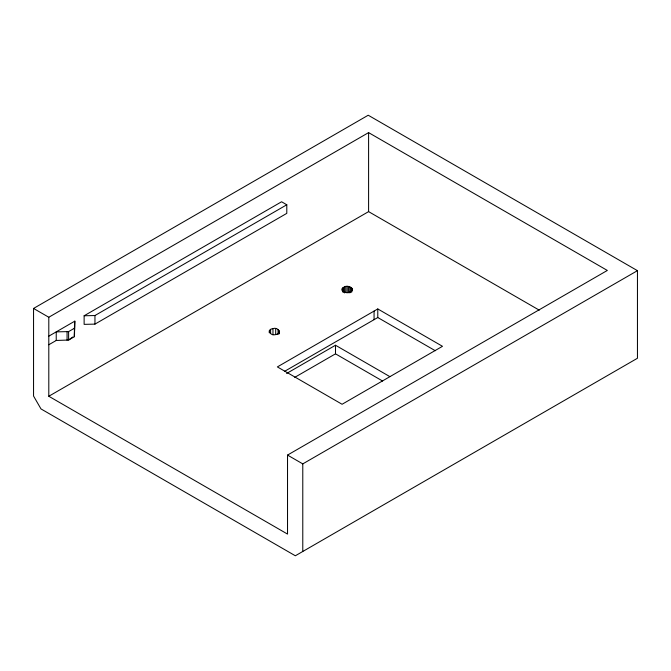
<?xml version="1.0" encoding="UTF-8"?>
<svg xmlns="http://www.w3.org/2000/svg" width="671" height="671" viewBox="0 0 671 671"><rect width="100%" height="100%" fill="white"/><g stroke="black" fill="none" stroke-linecap="round" stroke-linejoin="round"><path stroke-width="1.01" d="M48.798 344.76L56.23 340.465L68.61 340.029L74.347 336.716L74.825 321.141L48.798 336.171M272.971 334.703L272.971 328.639C278.004 326.567 282.692 333.915 275.689 334.502C270.656 336.582 265.959 329.226 272.971 328.639M275.689 334.703L275.689 328.639M344.584 292.925L344.584 286.861C348.324 284.37 356.293 289.704 349.843 292.12C346.102 294.611 338.134 289.285 344.584 286.861M345.85 292.623L345.85 286.559M347.217 292.514L347.217 286.458M348.576 292.623L348.576 286.559M349.843 292.925L349.843 286.861M74.347 336.716L74.825 321.141M72.753 337.027L68.61 340.029L68.61 331.591L74.347 328.287M33.55 308.45L368.22 115.227L637.45 270.665L637.45 358.255L295.341 555.773L40.99 408.924L33.55 396.041L33.55 308.45L48.798 317.249L368.597 132.615L607.33 270.447L287.532 455.081L287.532 534.091L48.798 396.259L48.798 317.249M84.127 315.773L281.585 201.77L286.794 204.772L286.794 213.361L94.955 324.118L84.127 324.361L84.127 315.773L94.955 315.529L286.794 204.772M48.798 396.259L368.597 211.625L539.249 310.153M377.781 308.945L277.375 366.911L342.084 404.269L442.483 346.303L377.781 308.945L377.781 317.526L435.294 350.732M284.605 371.323L377.781 317.526M286.584 373.487L335.5 345.246L389.851 376.624M294.737 377.37L335.5 353.835L382.604 381.027M287.532 455.081L302.78 463.887L637.45 270.665M68.61 331.591L56.23 331.877L56.23 340.465M67.066 331.625L67.075 340.205M374.066 311.092L374.066 319.673M368.597 132.615L368.597 211.625M352.292 288.706L352.292 290.728M351.772 287.976L351.772 292.019M350.933 287.347L350.933 292.397M343.493 287.347L343.493 292.397M342.663 287.976L342.663 292.019M342.135 288.706L342.135 290.728M335.5 345.246L335.5 353.835M302.78 463.887L302.78 551.478M279.413 330.786L279.413 333.814M278.046 329.427L278.046 334.477M270.614 329.427L270.614 333.462M269.247 330.786L269.247 332.808M94.955 315.529L94.955 324.118M74.531 325.611L74.531 334.192M74.406 327.398L74.406 335.827"/></g></svg>
